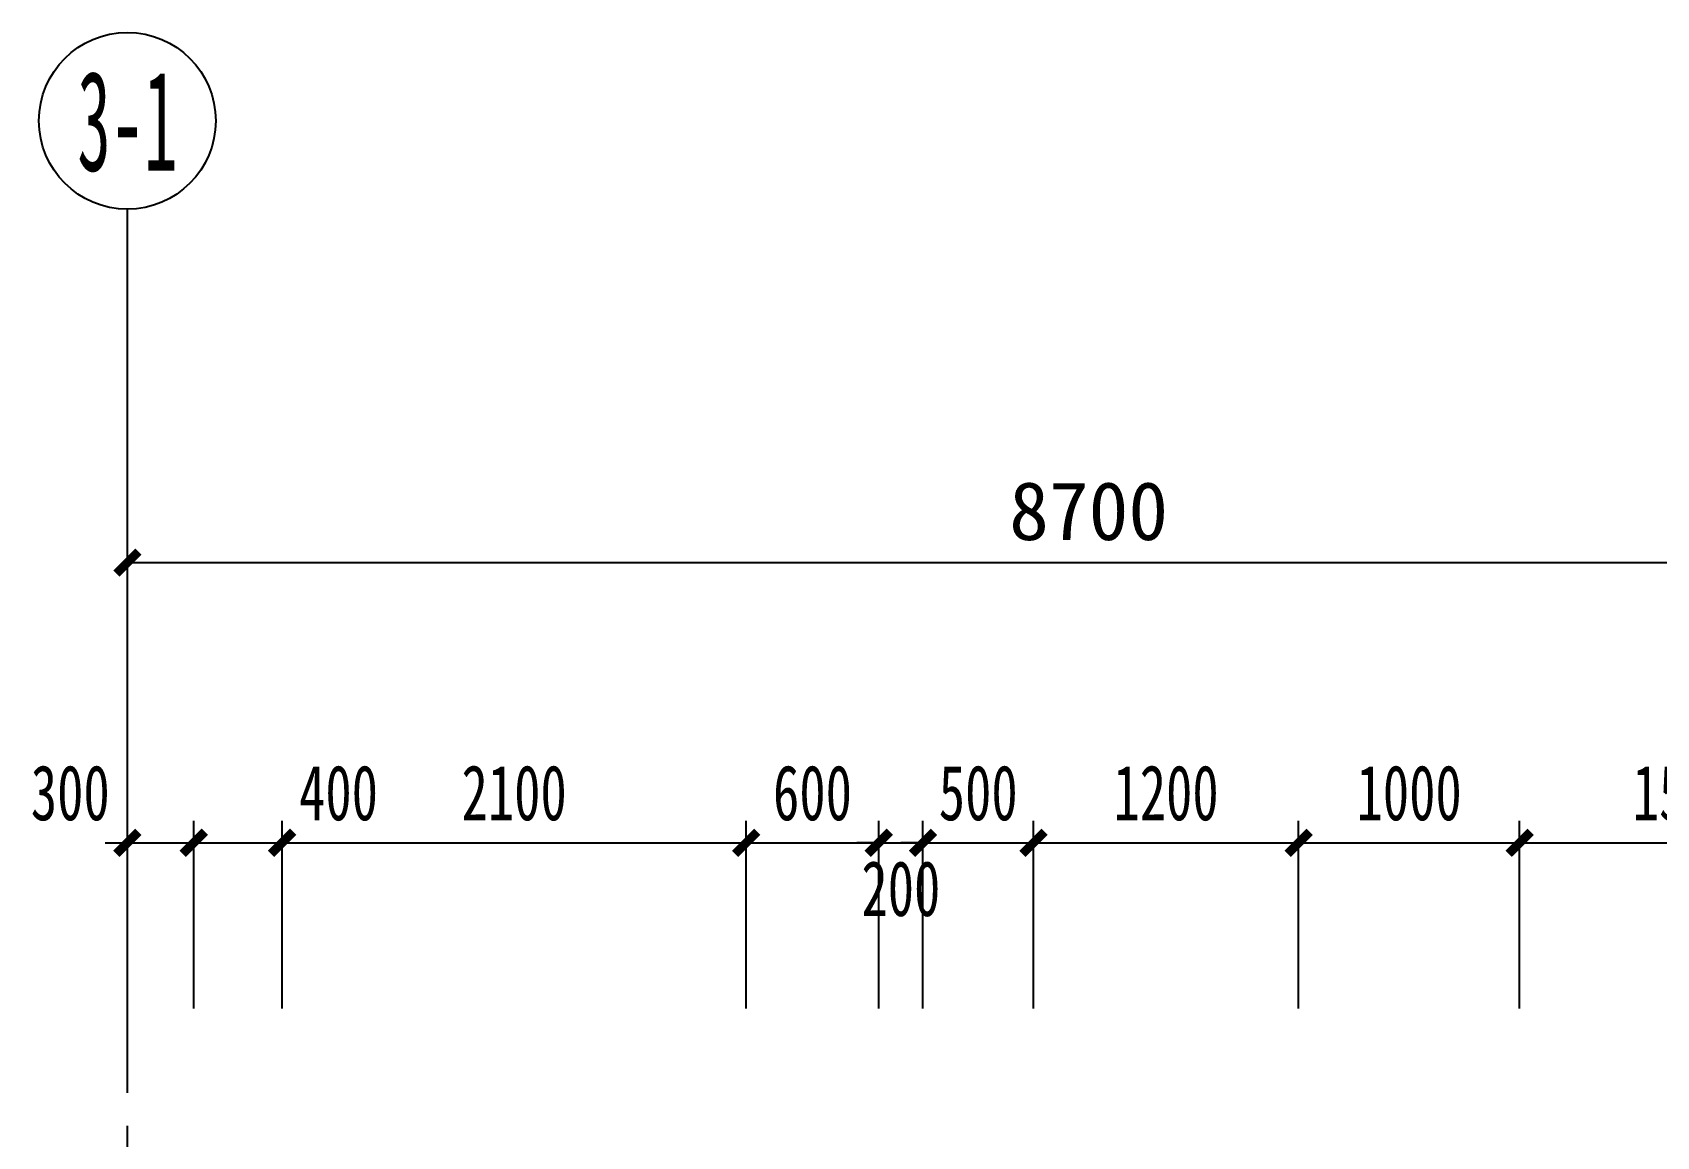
# Model space of a CAD drawing. Extents: x -3200781797 to -8106663, y 494714 to 1244925.
# Drawn here: x -8171130 to -8163781, y 780761 to 785759 of the extents above; entities that cross this region are included whole.
import ezdxf
from ezdxf.enums import TextEntityAlignment as Align

# ---------------------------------------------------------------- set-up
doc = ezdxf.new("R2010")
doc.units = 0
doc.header["$LTSCALE"] = 1000
doc.header["$MEASUREMENT"] = 0
doc.linetypes.add('3#-轴线$0$DOTE', pattern=[2.42, 2, -0.2, 0.02, -0.2])
doc.linetypes.add('DASH', pattern=[0.35, 0.25, -0.1])
doc.layers.get('Defpoints').update_dxf_attribs({"color": 30, "linetype": 'DASH'})
for name, color, linetype in [('3#-轴线$0$3#-轴号$0$A-ANNO-AXIS-CIRC', 3, 'Continuous'), ('3#-轴线$0$3#-轴号$0$A-ANNO-AXIS-TEXT', 7, 'Continuous'), ('3#-轴线$0$3#-轴号$0$A-ANNO-DIMS', 3, 'Continuous'), ('3#-轴线$0$A-ANNO-DOTE', 10, '3#-轴线$0$DOTE'), ('3#-轴线$0$AXIS_TEXT', 7, 'Continuous'), ('3#4#5#$0$DIM', 3, 'Continuous'), ('3#4#5#$0$S-ANNO-TEXT', 7, 'Continuous')]:
    doc.layers.add(name, color=color, linetype=linetype)
doc.styles.add('3#-轴线$0$3#-轴号$0$_TCH_AXIS', font='')
doc.styles.add('3#-轴线$0$3#-轴号$0$_TCH_DIM_T3', font='')
doc.styles.add('3#-轴线$0$COMPLEX', font='COMPLEX')
doc.styles.add('3#4#5#$0$楷体', font='', dxfattribs={"width": 0.7})
doc.styles.get('3#-轴线$0$3#-轴号$0$_TCH_AXIS').set_extended_font_data('SimSun')
doc.styles.get('3#-轴线$0$3#-轴号$0$_TCH_DIM_T3').set_extended_font_data('SimSun')
doc.styles.get('3#4#5#$0$楷体').set_extended_font_data('KaiTi_GB2312')
doc.dimstyles.new('3#-轴线$0$3#-轴号$0$_TCH_ARCH&&100', dxfattribs={"dimtxt": 264.345992, "dimasz": 100, "dimexe": 250, "dimexo": 300, "dimgap": 100, "dimtad": 1, "dimdec": 0, "dimzin": 0, "dimdsep": 46, "dimtxsty": '3#-轴线$0$3#-轴号$0$_TCH_DIM_T3', "dimblk": '3#-轴线$0$3#-轴号$0$_ArchTick', "dimcen": 0.09, "dimclrt": 7, "dimazin": 2, "dimtfac": 1, "dimtdec": 0, "dimtix": 1, "dimtmove": 2, "dimatfit": 3, "dimfxl": 100, "dimtolj": 1, "dimtzin": 0, "dimarcsym": 0})
doc.dimstyles.new('3#4#5#$0$TSSD_100_100', dxfattribs={"dimtxt": 250, "dimasz": 100, "dimexe": 100, "dimexo": 250, "dimgap": 100, "dimtad": 1, "dimdec": 0, "dimzin": 0, "dimdsep": 46, "dimtxsty": '3#4#5#$0$楷体', "dimblk": '3#4#5#$0$_ArchTick', "dimcen": 0, "dimdle": 100, "dimclrt": 7, "dimadec": 0, "dimazin": 0, "dimtfac": 1, "dimtdec": 0, "dimtix": 1, "dimtmove": 2, "dimatfit": 3, "dimfxl": 1, "dimtolj": 1, "dimtzin": 0, "dimarcsym": 0})

# ---------------------------------------------------------------- blocks, each defined once
blk = doc.blocks.new('3#4#5#$0$_ArchTick')
at = {"color": 0, "linetype": 'ByBlock', "const_width": 0.4}
blk.add_lwpolyline([(-0.5, -0.5), (0.5, 0.5)], dxfattribs=at)
blk = doc.blocks.new('*D3555')
at = {"layer": '3#4#5#$0$DIM', "color": 0, "lineweight": -2, "transparency": 16777216}
for p, q in [((2900.2, 3270.4), (2900.2, 4120.6)), ((3500.2, 3270.4), (3500.2, 4120.6)), ((2800.2, 4020.6), (3600.2, 4020.6))]:
    blk.add_line(p, q, dxfattribs=at)
at = {"layer": 'Defpoints', "color": 0, "transparency": 16777216}
for p in [(3500.2, 4020.6), (2900.2, 3020.4), (3500.2, 3020.4)]:
    blk.add_point(p, dxfattribs=at)
at = {"layer": '3#4#5#$0$DIM', "color": 0, "lineweight": -2, "transparency": 16777216, "xscale": 100, "yscale": 100, "zscale": 100, "rotation": 180}
blk.add_blockref('3#4#5#$0$_ArchTick', (2900.2, 4020.6), dxfattribs=at)
at = {"layer": '3#4#5#$0$DIM', "color": 0, "lineweight": -2, "transparency": 16777216, "xscale": 100, "yscale": 100, "zscale": 100}
blk.add_blockref('3#4#5#$0$_ArchTick', (3500.2, 4020.6), dxfattribs=at)
at = {"layer": '3#4#5#$0$DIM', "color": 7, "transparency": 16777216, "insert": (3200.2, 4245.6), "char_height": 250, "attachment_point": 5, "style": '3#4#5#$0$楷体'}
blk.add_mtext('\\A1;600', dxfattribs=at)
blk = doc.blocks.new('*D3556')
at = {"layer": '3#4#5#$0$DIM', "color": 0, "lineweight": -2, "transparency": 16777216}
for p, q in [((3500.2, 3270.4), (3500.2, 4120.6)), ((3700.2, 3270.4), (3700.2, 4120.6)), ((3500.2, 4020.6), (3400.2, 4020.6)), ((3500.2, 4020.6), (3700.2, 4020.6)), ((3700.2, 4020.6), (3800.2, 4020.6))]:
    blk.add_line(p, q, dxfattribs=at)
at = {"layer": 'Defpoints', "color": 0, "transparency": 16777216}
for p in [(3700.2, 4020.6), (3500.2, 3020.4), (3700.2, 3020.4)]:
    blk.add_point(p, dxfattribs=at)
at = {"layer": '3#4#5#$0$DIM', "color": 0, "lineweight": -2, "transparency": 16777216, "xscale": 100, "yscale": 100, "zscale": 100}
blk.add_blockref('3#4#5#$0$_ArchTick', (3500.2, 4020.6), dxfattribs=at)
at = {"layer": '3#4#5#$0$DIM', "color": 0, "lineweight": -2, "transparency": 16777216, "xscale": 100, "yscale": 100, "zscale": 100, "rotation": 180}
blk.add_blockref('3#4#5#$0$_ArchTick', (3700.2, 4020.6), dxfattribs=at)
at = {"layer": '3#4#5#$0$DIM', "color": 7, "transparency": 16777216, "insert": (3600.2, 3812.2), "char_height": 250, "attachment_point": 5, "style": '3#4#5#$0$楷体'}
blk.add_mtext('\\A1;200', dxfattribs=at)
blk = doc.blocks.new('*D3557')
at = {"layer": '3#4#5#$0$DIM', "color": 0, "lineweight": -2, "transparency": 16777216}
for p, q in [((3700.2, 3270.4), (3700.2, 4120.6)), ((4200.2, 3270.4), (4200.2, 4120.6)), ((3700.2, 4020.6), (3600.2, 4020.6)), ((3700.2, 4020.6), (4200.2, 4020.6)), ((4200.2, 4020.6), (4300.2, 4020.6))]:
    blk.add_line(p, q, dxfattribs=at)
at = {"layer": 'Defpoints', "color": 0, "transparency": 16777216}
for p in [(4200.2, 4020.6), (3700.2, 3020.4), (4200.2, 3020.4)]:
    blk.add_point(p, dxfattribs=at)
at = {"layer": '3#4#5#$0$DIM', "color": 0, "lineweight": -2, "transparency": 16777216, "xscale": 100, "yscale": 100, "zscale": 100}
blk.add_blockref('3#4#5#$0$_ArchTick', (3700.2, 4020.6), dxfattribs=at)
at = {"layer": '3#4#5#$0$DIM', "color": 0, "lineweight": -2, "transparency": 16777216, "xscale": 100, "yscale": 100, "zscale": 100, "rotation": 180}
blk.add_blockref('3#4#5#$0$_ArchTick', (4200.2, 4020.6), dxfattribs=at)
at = {"layer": '3#4#5#$0$DIM', "color": 7, "transparency": 16777216, "insert": (3950.2, 4245.6), "char_height": 250, "attachment_point": 5, "style": '3#4#5#$0$楷体'}
blk.add_mtext('\\A1;500', dxfattribs=at)
blk = doc.blocks.new('*D3558')
at = {"layer": '3#4#5#$0$DIM', "color": 0, "lineweight": -2, "transparency": 16777216}
for p, q in [((4200.2, 3270.4), (4200.2, 4120.6)), ((5400.2, 3270.4), (5400.2, 4120.6)), ((4100.2, 4020.6), (5500.2, 4020.6))]:
    blk.add_line(p, q, dxfattribs=at)
at = {"layer": 'Defpoints', "color": 0, "transparency": 16777216}
for p in [(5400.2, 4020.6), (4200.2, 3020.4), (5400.2, 3020.4)]:
    blk.add_point(p, dxfattribs=at)
at = {"layer": '3#4#5#$0$DIM', "color": 0, "lineweight": -2, "transparency": 16777216, "xscale": 100, "yscale": 100, "zscale": 100, "rotation": 180}
blk.add_blockref('3#4#5#$0$_ArchTick', (4200.2, 4020.6), dxfattribs=at)
at = {"layer": '3#4#5#$0$DIM', "color": 0, "lineweight": -2, "transparency": 16777216, "xscale": 100, "yscale": 100, "zscale": 100}
blk.add_blockref('3#4#5#$0$_ArchTick', (5400.2, 4020.6), dxfattribs=at)
at = {"layer": '3#4#5#$0$DIM', "color": 7, "transparency": 16777216, "insert": (4800.2, 4245.6), "char_height": 250, "attachment_point": 5, "style": '3#4#5#$0$楷体'}
blk.add_mtext('\\A1;1200', dxfattribs=at)
blk = doc.blocks.new('*D3559')
at = {"layer": '3#4#5#$0$DIM', "color": 0, "lineweight": -2, "transparency": 16777216}
for p, q in [((5400.2, 3270.4), (5400.2, 4120.6)), ((6400.2, 3270.4), (6400.2, 4120.6)), ((5300.2, 4020.6), (6500.2, 4020.6))]:
    blk.add_line(p, q, dxfattribs=at)
at = {"layer": 'Defpoints', "color": 0, "transparency": 16777216}
for p in [(6400.2, 4020.6), (5400.2, 3020.4), (6400.2, 3020.4)]:
    blk.add_point(p, dxfattribs=at)
at = {"layer": '3#4#5#$0$DIM', "color": 0, "lineweight": -2, "transparency": 16777216, "xscale": 100, "yscale": 100, "zscale": 100, "rotation": 180}
blk.add_blockref('3#4#5#$0$_ArchTick', (5400.2, 4020.6), dxfattribs=at)
at = {"layer": '3#4#5#$0$DIM', "color": 0, "lineweight": -2, "transparency": 16777216, "xscale": 100, "yscale": 100, "zscale": 100}
blk.add_blockref('3#4#5#$0$_ArchTick', (6400.2, 4020.6), dxfattribs=at)
at = {"layer": '3#4#5#$0$DIM', "color": 7, "transparency": 16777216, "insert": (5900.2, 4245.6), "char_height": 250, "attachment_point": 5, "style": '3#4#5#$0$楷体'}
blk.add_mtext('\\A1;1000', dxfattribs=at)
blk = doc.blocks.new('*D3560')
at = {"layer": '3#4#5#$0$DIM', "color": 0, "lineweight": -2, "transparency": 16777216}
for p, q in [((6400.2, 3270.4), (6400.2, 4120.6)), ((7900.2, 3270.4), (7900.2, 4120.6)), ((6300.2, 4020.6), (8000.2, 4020.6))]:
    blk.add_line(p, q, dxfattribs=at)
at = {"layer": 'Defpoints', "color": 0, "transparency": 16777216}
for p in [(7900.2, 4020.6), (6400.2, 3020.4), (7900.2, 3020.4)]:
    blk.add_point(p, dxfattribs=at)
at = {"layer": '3#4#5#$0$DIM', "color": 0, "lineweight": -2, "transparency": 16777216, "xscale": 100, "yscale": 100, "zscale": 100, "rotation": 180}
blk.add_blockref('3#4#5#$0$_ArchTick', (6400.2, 4020.6), dxfattribs=at)
at = {"layer": '3#4#5#$0$DIM', "color": 0, "lineweight": -2, "transparency": 16777216, "xscale": 100, "yscale": 100, "zscale": 100}
blk.add_blockref('3#4#5#$0$_ArchTick', (7900.2, 4020.6), dxfattribs=at)
at = {"layer": '3#4#5#$0$DIM', "color": 7, "transparency": 16777216, "insert": (7150.2, 4245.6), "char_height": 250, "attachment_point": 5, "style": '3#4#5#$0$楷体'}
blk.add_mtext('\\A1;1500', dxfattribs=at)
blk = doc.blocks.new('*D3561')
at = {"layer": '3#4#5#$0$DIM', "color": 0, "lineweight": -2, "transparency": 16777216}
for p, q in [((99.9, 3270.4), (99.9, 4120.6)), ((400.2, 3270.4), (400.2, 4120.6)), ((-0.1, 4020.6), (500.2, 4020.6))]:
    blk.add_line(p, q, dxfattribs=at)
at = {"layer": 'Defpoints', "color": 0, "transparency": 16777216}
for p in [(400.2, 4020.6), (99.9, 3020.4), (400.2, 3020.4)]:
    blk.add_point(p, dxfattribs=at)
at = {"layer": '3#4#5#$0$DIM', "color": 0, "lineweight": -2, "transparency": 16777216, "xscale": 100, "yscale": 100, "zscale": 100, "rotation": 180}
blk.add_blockref('3#4#5#$0$_ArchTick', (99.9, 4020.6), dxfattribs=at)
at = {"layer": '3#4#5#$0$DIM', "color": 0, "lineweight": -2, "transparency": 16777216, "xscale": 100, "yscale": 100, "zscale": 100}
blk.add_blockref('3#4#5#$0$_ArchTick', (400.2, 4020.6), dxfattribs=at)
at = {"layer": '3#4#5#$0$DIM', "color": 7, "transparency": 16777216, "insert": (-158.4, 4245.6), "char_height": 250, "attachment_point": 5, "style": '3#4#5#$0$楷体'}
blk.add_mtext('\\A1;300', dxfattribs=at)
blk = doc.blocks.new('*D3562')
at = {"layer": '3#4#5#$0$DIM', "color": 0, "lineweight": -2, "transparency": 16777216}
for p, q in [((400.2, 3270.4), (400.2, 4120.6)), ((800.1, 3270.4), (800.1, 4120.6)), ((300.2, 4020.6), (900.1, 4020.6))]:
    blk.add_line(p, q, dxfattribs=at)
at = {"layer": 'Defpoints', "color": 0, "transparency": 16777216}
for p in [(800.1, 4020.6), (400.2, 3020.4), (800.1, 3020.4)]:
    blk.add_point(p, dxfattribs=at)
at = {"layer": '3#4#5#$0$DIM', "color": 0, "lineweight": -2, "transparency": 16777216, "xscale": 100, "yscale": 100, "zscale": 100, "rotation": 180}
blk.add_blockref('3#4#5#$0$_ArchTick', (400.2, 4020.6), dxfattribs=at)
at = {"layer": '3#4#5#$0$DIM', "color": 0, "lineweight": -2, "transparency": 16777216, "xscale": 100, "yscale": 100, "zscale": 100}
blk.add_blockref('3#4#5#$0$_ArchTick', (800.1, 4020.6), dxfattribs=at)
at = {"layer": '3#4#5#$0$DIM', "color": 7, "transparency": 16777216, "insert": (1055.4, 4245.6), "char_height": 250, "attachment_point": 5, "style": '3#4#5#$0$楷体'}
blk.add_mtext('\\A1;400', dxfattribs=at)
blk = doc.blocks.new('*D3563')
at = {"layer": '3#4#5#$0$DIM', "color": 0, "lineweight": -2, "transparency": 16777216}
for p, q in [((800.1, 3270.4), (800.1, 4120.6)), ((2900.2, 3270.4), (2900.2, 4120.6)), ((700.1, 4020.6), (3000.2, 4020.6))]:
    blk.add_line(p, q, dxfattribs=at)
at = {"layer": 'Defpoints', "color": 0, "transparency": 16777216}
for p in [(2900.2, 4020.6), (800.1, 3020.4), (2900.2, 3020.4)]:
    blk.add_point(p, dxfattribs=at)
at = {"layer": '3#4#5#$0$DIM', "color": 0, "lineweight": -2, "transparency": 16777216, "xscale": 100, "yscale": 100, "zscale": 100, "rotation": 180}
blk.add_blockref('3#4#5#$0$_ArchTick', (800.1, 4020.6), dxfattribs=at)
at = {"layer": '3#4#5#$0$DIM', "color": 0, "lineweight": -2, "transparency": 16777216, "xscale": 100, "yscale": 100, "zscale": 100}
blk.add_blockref('3#4#5#$0$_ArchTick', (2900.2, 4020.6), dxfattribs=at)
at = {"layer": '3#4#5#$0$DIM', "color": 7, "transparency": 16777216, "insert": (1850.2, 4245.6), "char_height": 250, "attachment_point": 5, "style": '3#4#5#$0$楷体'}
blk.add_mtext('\\A1;2100', dxfattribs=at)
blk = doc.blocks.new('3#-轴线$0$_AXISO')
blk.add_circle((0, 0), 0.5)
at = {"layer": '3#-轴线$0$AXIS_TEXT', "style": '3#-轴线$0$COMPLEX', "width": 1.041667}
blk.add_attdef('A', text='', height=0.56, dxfattribs=at).set_placement((-0.25, -0.28), (0.25, -0.28), align=Align.FIT)
blk = doc.blocks.new('3#-轴线$0$3#-轴号$0$_ArchTick')
at = {"color": 0, "linetype": 'ByBlock', "const_width": 0.4}
blk.add_lwpolyline([(-0.5, -0.5), (0.5, 0.5)], dxfattribs=at)
blk = doc.blocks.new('*D2046')
at = {"layer": '3#-轴线$0$3#-轴号$0$A-ANNO-DIMS', "color": 0, "lineweight": -2, "transparency": 16777216}
for p, q in [((0, 4889.4), (0, 5639.4)), ((8700, 4889.4), (8700, 5639.4)), ((0, 5389.4), (8700, 5389.4))]:
    blk.add_line(p, q, dxfattribs=at)
at = {"layer": 'Defpoints', "color": 0, "transparency": 16777216}
for p in [(8700, 5389.4), (0, 4589.4), (8700, 4589.4)]:
    blk.add_point(p, dxfattribs=at)
at = {"layer": '3#-轴线$0$3#-轴号$0$A-ANNO-DIMS', "color": 0, "lineweight": -2, "transparency": 16777216, "xscale": 100, "yscale": 100, "zscale": 100, "rotation": 180}
blk.add_blockref('3#-轴线$0$3#-轴号$0$_ArchTick', (0, 5389.4), dxfattribs=at)
at = {"layer": '3#-轴线$0$3#-轴号$0$A-ANNO-DIMS', "color": 0, "lineweight": -2, "transparency": 16777216, "xscale": 100, "yscale": 100, "zscale": 100}
blk.add_blockref('3#-轴线$0$3#-轴号$0$_ArchTick', (8700, 5389.4), dxfattribs=at)
at = {"layer": '3#-轴线$0$3#-轴号$0$A-ANNO-DIMS', "color": 7, "transparency": 16777216, "insert": (4350, 5621.6), "char_height": 264.35, "attachment_point": 5, "style": '3#-轴线$0$3#-轴号$0$_TCH_DIM_T3'}
blk.add_mtext('\\A1;8700', dxfattribs=at)
blk = doc.blocks.new('3#4#5#$0$A$C53EF3948')
at = {"layer": '3#4#5#$0$DIM'}
for base, p1, p2, picture, middle in [((400.2, 4020.6), (99.9, 3020.4), (400.2, 3020.4), '*D3561', (-158.4, 4245.6)), ((800.1, 4020.6), (400.2, 3020.4), (800.1, 3020.4), '*D3562', (1055.4, 4245.6)), ((3700.2, 4020.6), (3500.2, 3020.4), (3700.2, 3020.4), '*D3556', (3600.2, 3812.2))]:
    dim = blk.add_linear_dim(base=base, p1=p1, p2=p2, dimstyle='3#4#5#$0$TSSD_100_100', dxfattribs=at)
    dim.commit()
    dim.dimension.update_dxf_attribs({"geometry": picture, "text_midpoint": middle, "dimtype": 128})
for base, p1, p2, picture, middle in [((2900.2, 4020.6), (800.1, 3020.4), (2900.2, 3020.4), '*D3563', (1850.2, 4245.6)), ((3500.2, 4020.6), (2900.2, 3020.4), (3500.2, 3020.4), '*D3555', (3200.2, 4245.6)), ((4200.2, 4020.6), (3700.2, 3020.4), (4200.2, 3020.4), '*D3557', (3950.2, 4245.6)), ((5400.2, 4020.6), (4200.2, 3020.4), (5400.2, 3020.4), '*D3558', (4800.2, 4245.6)), ((6400.2, 4020.6), (5400.2, 3020.4), (6400.2, 3020.4), '*D3559', (5900.2, 4245.6)), ((7900.2, 4020.6), (6400.2, 3020.4), (7900.2, 3020.4), '*D3560', (7150.2, 4245.6))]:
    dim = blk.add_linear_dim(base=base, p1=p1, p2=p2, dimstyle='3#4#5#$0$TSSD_100_100', dxfattribs=at)
    dim.commit()
    dim.dimension.update_dxf_attribs({"geometry": picture, "text_midpoint": middle})
blk = doc.blocks.new('3#-轴线$0$3#-轴号')
at = {"layer": '3#-轴线$0$3#-轴号$0$A-ANNO-AXIS-CIRC'}
blk.add_line((0, 2989.4), (0, 6989.4), dxfattribs=at)
ref = blk.add_blockref('3#-轴线$0$_AXISO', (0, 7389.4), dxfattribs=dict(at, xscale=800, yscale=800, zscale=800))
ref.add_attrib('A', '3-1', dxfattribs={"layer": '3#-轴线$0$3#-轴号$0$A-ANNO-AXIS-TEXT', "height": 452.55, "style": '3#-轴线$0$3#-轴号$0$_TCH_AXIS', "width": 0.466146}).set_placement((-226.3, 7163.1), (226.3, 7163.1), align=Align.FIT)
at = {"layer": '3#-轴线$0$3#-轴号$0$A-ANNO-DIMS'}
dim = blk.add_aligned_dim(p1=(0, 4589.4), p2=(8700, 4589.4), distance=800, dimstyle='3#-轴线$0$3#-轴号$0$_TCH_ARCH&&100', dxfattribs=at)
dim.commit()
dim.dimension.update_dxf_attribs({"geometry": '*D2046', "text_midpoint": (4350, 5621.6)})
blk = doc.blocks.new('3#-轴线')
at = {"layer": '3#-轴线$0$A-ANNO-DOTE'}
blk.add_lwpolyline([(0, -16100), (0, 5500)], dxfattribs=at)
blk.add_blockref('3#-轴线$0$3#-轴号', (0, 0))

msp = doc.modelspace()

# ---------------------------------------------------------------- block references
msp.add_blockref('3#-轴线', (-8170700.4, 777969.5))
at = {"layer": '3#4#5#$0$S-ANNO-TEXT'}
msp.add_blockref('3#4#5#$0$A$C53EF3948', (-8170800.4, 778069.7), dxfattribs=at)

doc.saveas('drawing.dxf')
